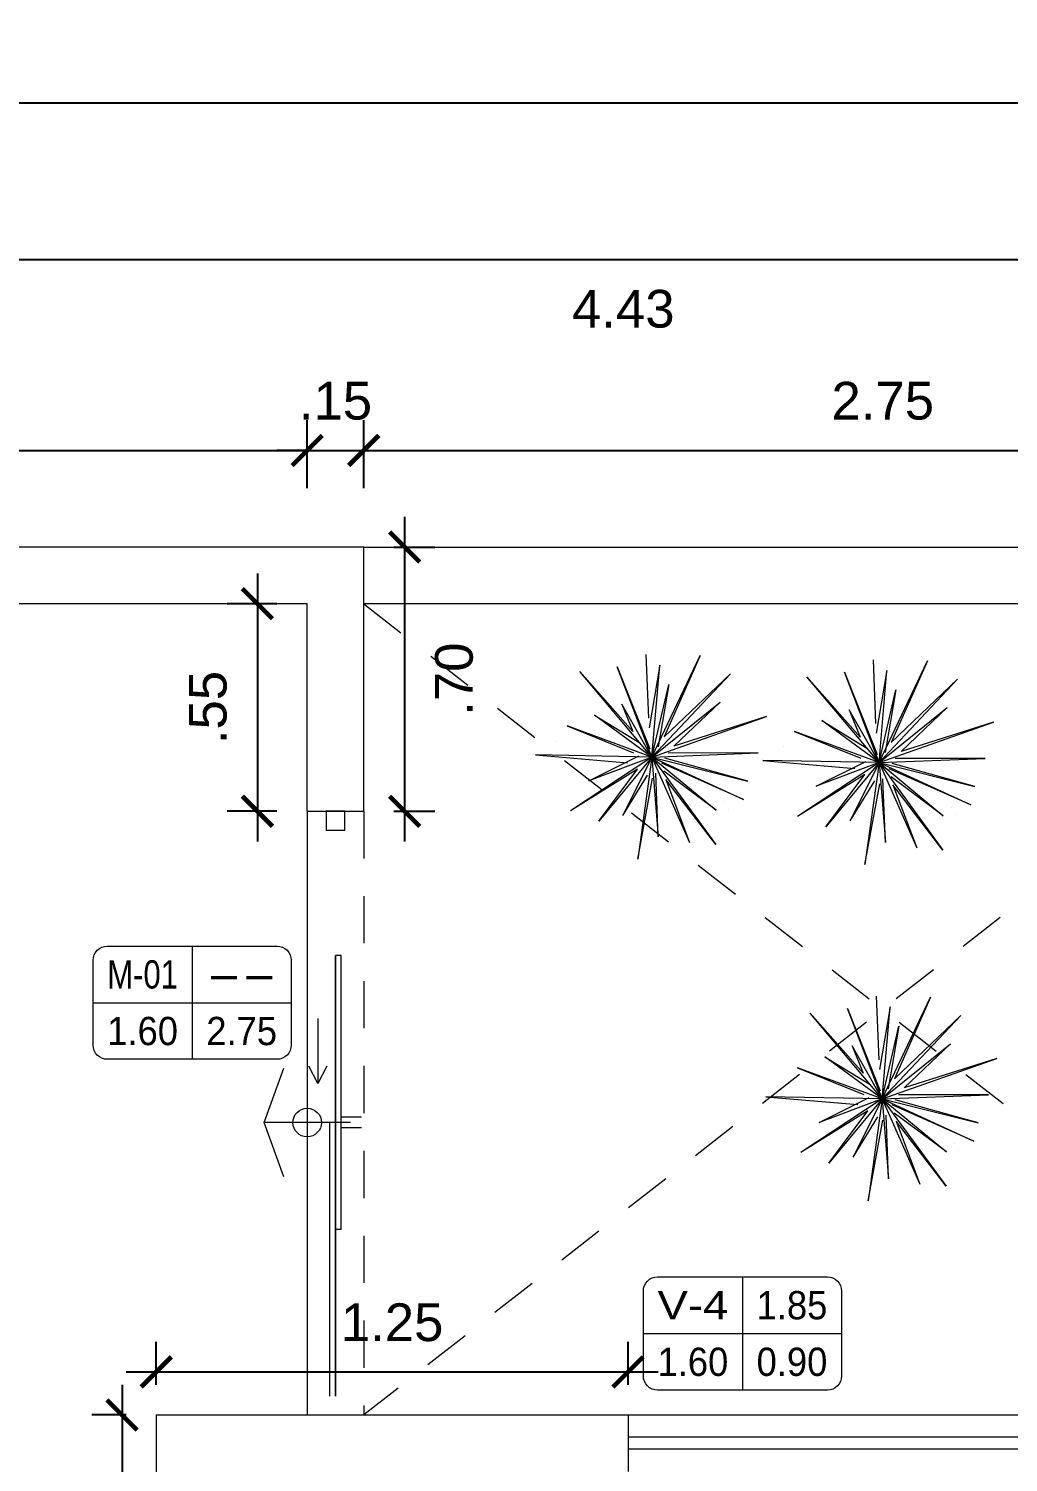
# Model space of a CAD drawing. Header units: millimetres. Extents: x -59 to 123, y 54 to 155.
# Drawn here: x -50.044 to -47.448, y 148.107 to 151.906 of the extents above; entities that cross this region are included whole.
import ezdxf
from ezdxf.enums import TextEntityAlignment as Align

# ---------------------------------------------------------------- set-up
doc = ezdxf.new("R2010")
doc.units = ezdxf.units.MM
doc.linetypes.add('CONTINUA', pattern=[0])
doc.linetypes.add('HIDDEN2', pattern=[0.1875, 0.125, -0.0625])
doc.layers.get('0').update_dxf_attribs({"lineweight": 9})
doc.layers.get('Defpoints').update_dxf_attribs({"lineweight": 0})
doc.layers.add('A-COT', color=8, linetype='Continuous')
doc.layers.add('A-PROY', color=8, linetype='HIDDEN2')
for name, color, linetype, lineweight in [('arboles', 94, 'Continuous', 9), ('murobajo', 7, 'Continuous', 30), ('MUROS', 7, 'Continuous', 80), ('TEXTOS', 3, 'Continuous', 0), ('VENTANA BAJA', 150, 'Continuous', 20), ('VENTANAS', 7, 'Continuous', 0), ('VIDRIO', 7, 'Continuous', 5)]:
    doc.layers.add(name, color=color, linetype=linetype, lineweight=lineweight)
doc.styles.add('ARIAL', font='arial.ttf')
doc.styles.add('S', font='romand.shx')
doc.styles.add('style1', font='arial.ttf', dxfattribs={"height": 0.1})
doc.dimstyles.new('luis1', dxfattribs={"dimtxt": 0.1, "dimasz": 0.08, "dimexe": 0.08, "dimexo": 0.08, "dimgap": 0.08, "dimtad": 2, "dimzin": 4, "dimdsep": 46, "dimtxsty": 'style1', "dimblk": 'ARCHTICK', "dimcen": 2, "dimdle": 0.08, "dimclrd": 256, "dimclre": 256, "dimclrt": 256, "dimadec": 0, "dimazin": 1, "dimtfac": 1, "dimtix": 1, "dimtmove": 0, "dimatfit": 3, "dimfxl": 1, "dimtolj": 1, "dimarcsym": 0})

# ---------------------------------------------------------------- blocks, each defined once
blk = doc.blocks.new('CUADROVANOS3')
blk.add_lwpolyline([(-0.2625, -0.1125), (-0.2625, 0.1125, -0.414214), (-0.225, 0.15), (0.225, 0.15, -0.414214), (0.2625, 0.1125), (0.2625, -0.1125, -0.414214), (0.225, -0.15), (-0.225, -0.15, -0.414214)], format="xyb", close=True)
for points in [[(0, 0.15), (0, -0.15)], [(-0.2625, 0), (0.2625, 0)]]:
    blk.add_lwpolyline(points)
at = {"layer": 'TEXTOS', "style": 'S', "flags": 8}
for tag, width, p, p2 in [('CODIGO', 1.029412, (-0.225, 0.0375), (-0.0375, 0.0375)), ('ALFEIZAR', 0.739437, (0.0375, 0.0375), (0.225, 0.0375)), ('ANCHO', 0.772059, (-0.225, -0.1125), (-0.0375, -0.1125)), ('ALTO', 0.772059, (0.0375, -0.1125), (0.225, -0.1125))]:
    blk.add_attdef(tag, text='', height=0.075, dxfattribs=dict(at, width=width)).set_placement(p, p2, align=Align.FIT)
blk = doc.blocks.new('A$C45F17A5E')
at = {"color": 250, "lineweight": 0}
for p, q in [((0.1297, 0.2585), (0.1297, 0.2031)), ((0.1439, 0.2288), (0.1439, 0)), ((0.1582, 0.2585), (0.1582, 0.2031))]:
    blk.add_line(p, q, dxfattribs=at)
blk.add_lwpolyline([(0.2879, 0.0523), (0.1439, 0), (0, 0.0523)], dxfattribs=at)
blk.add_circle((0.1439, 0.1144), 0.0379, dxfattribs=at)
blk = doc.blocks.new('DWW')
at = {"layer": 'arboles', "color": 251}
for p, q in [((303.8119, 165.1333), (303.8053, 165.3022)), ((303.8411, 165.2739), (303.8128, 165.108)), ((303.8202, 165.0302), (303.9485, 165.2997)), ((303.8202, 165.0302), (303.8411, 165.2739)), ((303.9485, 165.2997), (303.8528, 165.0835)), ((303.8202, 165.0302), (303.6293, 165.257)), ((303.6293, 165.257), (303.7699, 165.0977)), ((303.8202, 165.0302), (303.7285, 165.2695)), ((303.7285, 165.2695), (303.815, 165.0517)), ((303.8202, 165.0302), (304.0285, 165.2508)), ((303.8528, 165.0835), (304.0285, 165.2508)), ((303.8202, 165.0302), (303.8648, 165.2228)), ((303.8648, 165.2228), (303.8365, 165.0569)), ((303.9866, 165.2265), (303.9866, 165.2265)), ((303.9973, 165.207), (303.9973, 165.207)), ((303.8202, 165.0302), (303.741, 165.1703)), ((303.741, 165.1703), (303.7699, 165.0977)), ((303.8202, 165.0302), (304.001, 165.176)), ((304.001, 165.176), (303.8785, 165.0594)), ((303.8202, 165.0302), (303.6684, 165.1415)), ((303.6684, 165.1415), (303.7883, 165.068)), ((303.6794, 165.1474), (303.6794, 165.1474)), ((303.6901, 165.1279), (303.6901, 165.1279)), ((303.8202, 165.0302), (304.1239, 165.1373)), ((303.8733, 165.1506), (303.8733, 165.1506)), ((304.1239, 165.1373), (303.8785, 165.0594)), ((303.8202, 165.0302), (303.5958, 165.1126)), ((303.5958, 165.1126), (303.772, 165.0414)), ((303.5661, 165.0715), (303.5661, 165.0715)), ((303.8202, 165.0302), (303.512, 165.0357)), ((303.512, 165.0357), (303.7557, 165.0147)), ((303.8202, 165.0302), (303.6045, 164.8875)), ((303.6534, 164.9674), (303.7854, 165.0332)), ((303.8202, 165.0302), (303.6534, 164.9674)), ((303.8202, 165.0302), (303.6793, 164.86)), ((303.8202, 165.0302), (303.7437, 164.8755)), ((303.8202, 165.0302), (303.7829, 164.7599)), ((303.8202, 165.0302), (304.1016, 165.0411)), ((303.8202, 165.0302), (304.0742, 164.9663)), ((303.8202, 165.0302), (303.9896, 164.7982)), ((303.8202, 165.0302), (304.063, 164.9181)), ((303.8202, 165.0302), (303.9904, 164.8893)), ((303.8202, 165.0302), (303.837, 164.8184)), ((303.8202, 165.0302), (303.92, 164.8042)), ((304.063, 164.9181), (303.8468, 165.0139)), ((304.0742, 164.9663), (303.855, 165.0272)), ((304.1016, 165.0411), (303.8631, 165.0405)), ((303.7824, 164.9984), (303.6045, 164.8875)), ((303.6793, 164.86), (303.7824, 164.9984)), ((303.7437, 164.8755), (303.809, 164.9821)), ((303.7829, 164.7599), (303.8223, 164.9739)), ((303.837, 164.8184), (303.8305, 164.9872)), ((303.9904, 164.8893), (303.852, 164.9924)), ((303.9896, 164.7982), (303.8571, 164.9709)), ((303.8571, 164.9709), (303.92, 164.8042)), ((304.0117, 164.9116), (304.0117, 164.9116)), ((303.6045, 164.8875), (303.6045, 164.8875)), ((304.0225, 164.892), (304.0225, 164.892)), ((303.8984, 164.8357), (303.8984, 164.8357))]:
    blk.add_line(p, q, dxfattribs=at)
blk = doc.blocks.new('_ArchTick')
at = {"color": 0, "linetype": 'ByBlock', "const_width": 0.15}
blk.add_lwpolyline([(-0.5, -0.5), (0.5, 0.5)], dxfattribs=at)
blk = doc.blocks.new('*D167')
at = {"layer": 'A-COT', "linetype": 'Continuous', "lineweight": -2, "transparency": 16777216}
for p, q in [((-54.7556, 151.6095), (-54.7556, 151.7895)), ((-46.2556, 151.6095), (-46.2556, 151.7895)), ((-54.8356, 151.7095), (-46.1756, 151.7095))]:
    blk.add_line(p, q, dxfattribs=at)
at = {"layer": 'Defpoints', "color": 0, "linetype": 'CONTINUA', "transparency": 16777216}
for p in [(-46.2556, 151.7095), (-54.7556, 150.5323), (-46.2556, 150.5323)]:
    blk.add_point(p, dxfattribs=at)
at = {"layer": 'A-COT', "linetype": 'CONTINUA', "lineweight": -2, "transparency": 16777216, "xscale": 0.08, "yscale": 0.08, "zscale": 0.08, "rotation": 180}
blk.add_blockref('_ArchTick', (-54.7556, 151.7095), dxfattribs=at)
at = {"layer": 'A-COT', "linetype": 'CONTINUA', "lineweight": -2, "transparency": 16777216, "xscale": 0.08, "yscale": 0.08, "zscale": 0.08}
blk.add_blockref('_ArchTick', (-46.2556, 151.7095), dxfattribs=at)
at = {"layer": 'A-COT', "linetype": 'CONTINUA', "lineweight": 5, "transparency": 16777216, "insert": (-50.5056, 151.8406), "char_height": 0.1, "attachment_point": 5, "style": 'style1'}
blk.add_mtext('\\A1;8.50', dxfattribs=at)
blk = doc.blocks.new('*D192')
at = {"layer": 'A-COT', "linetype": 'Continuous', "lineweight": -2, "transparency": 16777216}
for p, q in [((-54.6056, 150.6886), (-54.6056, 150.8686)), ((-49.3056, 150.6886), (-49.3056, 150.8686)), ((-54.6856, 150.7886), (-49.2256, 150.7886))]:
    blk.add_line(p, q, dxfattribs=at)
at = {"layer": 'Defpoints', "color": 0, "linetype": 'CONTINUA', "transparency": 16777216}
for p in [(-49.3056, 150.7886), (-54.6056, 150.3823), (-49.3056, 150.3823)]:
    blk.add_point(p, dxfattribs=at)
at = {"layer": 'A-COT', "linetype": 'CONTINUA', "lineweight": -2, "transparency": 16777216, "xscale": 0.08, "yscale": 0.08, "zscale": 0.08, "rotation": 180}
blk.add_blockref('_ArchTick', (-54.6056, 150.7886), dxfattribs=at)
at = {"layer": 'A-COT', "linetype": 'CONTINUA', "lineweight": -2, "transparency": 16777216, "xscale": 0.08, "yscale": 0.08, "zscale": 0.08}
blk.add_blockref('_ArchTick', (-49.3056, 150.7886), dxfattribs=at)
at = {"layer": 'A-COT', "linetype": 'CONTINUA', "lineweight": 5, "transparency": 16777216, "insert": (-51.9556, 150.9197), "char_height": 0.1, "attachment_point": 5, "style": 'style1'}
blk.add_mtext('\\A1;5.30', dxfattribs=at)
blk = doc.blocks.new('*D193')
at = {"layer": 'A-COT', "linetype": 'Continuous', "lineweight": -2, "transparency": 16777216}
for p, q in [((-49.3056, 150.6886), (-49.3056, 150.8686)), ((-49.1556, 150.6886), (-49.1556, 150.8686)), ((-49.3056, 150.7886), (-49.3856, 150.7886)), ((-49.3056, 150.7886), (-49.1556, 150.7886)), ((-49.1556, 150.7886), (-49.0756, 150.7886))]:
    blk.add_line(p, q, dxfattribs=at)
at = {"layer": 'Defpoints', "color": 0, "linetype": 'CONTINUA', "transparency": 16777216}
for p in [(-49.1556, 150.7886), (-49.1556, 150.5323), (-49.3056, 150.3823)]:
    blk.add_point(p, dxfattribs=at)
at = {"layer": 'A-COT', "linetype": 'CONTINUA', "lineweight": -2, "transparency": 16777216, "xscale": 0.08, "yscale": 0.08, "zscale": 0.08}
blk.add_blockref('_ArchTick', (-49.3056, 150.7886), dxfattribs=at)
at = {"layer": 'A-COT', "linetype": 'CONTINUA', "lineweight": -2, "transparency": 16777216, "xscale": 0.08, "yscale": 0.08, "zscale": 0.08, "rotation": 180}
blk.add_blockref('_ArchTick', (-49.1556, 150.7886), dxfattribs=at)
at = {"layer": 'A-COT', "linetype": 'CONTINUA', "lineweight": 5, "transparency": 16777216, "insert": (-49.2306, 150.9196), "char_height": 0.1, "attachment_point": 5, "style": 'style1'}
blk.add_mtext('\\A1;.15', dxfattribs=at)
blk = doc.blocks.new('*D194')
at = {"layer": 'A-COT', "linetype": 'Continuous', "lineweight": -2, "transparency": 16777216}
for p, q in [((-49.1556, 150.6886), (-49.1556, 150.8686)), ((-46.4056, 150.6886), (-46.4056, 150.8686)), ((-49.2356, 150.7886), (-46.3256, 150.7886))]:
    blk.add_line(p, q, dxfattribs=at)
at = {"layer": 'Defpoints', "color": 0, "linetype": 'CONTINUA', "transparency": 16777216}
for p in [(-46.4056, 150.7886), (-49.1556, 150.5323), (-46.4056, 150.3823)]:
    blk.add_point(p, dxfattribs=at)
at = {"layer": 'A-COT', "linetype": 'CONTINUA', "lineweight": -2, "transparency": 16777216, "xscale": 0.08, "yscale": 0.08, "zscale": 0.08, "rotation": 180}
blk.add_blockref('_ArchTick', (-49.1556, 150.7886), dxfattribs=at)
at = {"layer": 'A-COT', "linetype": 'CONTINUA', "lineweight": -2, "transparency": 16777216, "xscale": 0.08, "yscale": 0.08, "zscale": 0.08}
blk.add_blockref('_ArchTick', (-46.4056, 150.7886), dxfattribs=at)
at = {"layer": 'A-COT', "linetype": 'CONTINUA', "lineweight": 5, "transparency": 16777216, "insert": (-47.7806, 150.9196), "char_height": 0.1, "attachment_point": 5, "style": 'style1'}
blk.add_mtext('\\A1;2.75', dxfattribs=at)
blk = doc.blocks.new('*D221')
at = {"layer": 'A-COT', "linetype": 'Continuous', "lineweight": -2, "transparency": 16777216}
for p, q in [((-49.4375, 150.4623), (-49.4375, 149.7523)), ((-49.3856, 150.3823), (-49.5175, 150.3823)), ((-49.3856, 149.8323), (-49.5175, 149.8323))]:
    blk.add_line(p, q, dxfattribs=at)
at = {"layer": 'Defpoints', "color": 0, "linetype": 'CONTINUA', "transparency": 16777216}
for p in [(-49.3056, 150.3823), (-49.4375, 149.8323), (-49.3056, 149.8323)]:
    blk.add_point(p, dxfattribs=at)
at = {"layer": 'A-COT', "linetype": 'CONTINUA', "lineweight": -2, "transparency": 16777216, "xscale": 0.08, "yscale": 0.08, "zscale": 0.08}
for p, rotation in [((-49.4375, 150.3823), 90), ((-49.4375, 149.8323), 270)]:
    blk.add_blockref('_ArchTick', p, dxfattribs=dict(at, rotation=rotation))
at = {"layer": 'A-COT', "linetype": 'CONTINUA', "lineweight": 5, "transparency": 16777216, "insert": (-49.5684, 150.1073), "char_height": 0.1, "attachment_point": 5, "rotation": 90, "style": 'style1'}
blk.add_mtext('\\A1;.55', dxfattribs=at)
blk = doc.blocks.new('*D222')
at = {"layer": 'A-COT', "linetype": 'Continuous', "lineweight": -2, "transparency": 16777216}
for p, q in [((-49.0473, 149.7523), (-49.0473, 150.6123)), ((-49.0756, 150.5323), (-48.9673, 150.5323)), ((-49.0756, 149.8323), (-48.9673, 149.8323))]:
    blk.add_line(p, q, dxfattribs=at)
at = {"layer": 'Defpoints', "color": 0, "linetype": 'CONTINUA', "transparency": 16777216}
for p in [(-49.1556, 150.5323), (-49.0473, 150.5323), (-49.1556, 149.8323)]:
    blk.add_point(p, dxfattribs=at)
at = {"layer": 'A-COT', "linetype": 'CONTINUA', "lineweight": -2, "transparency": 16777216, "xscale": 0.08, "yscale": 0.08, "zscale": 0.08}
for p, rotation in [((-49.0473, 150.5323), 90), ((-49.0473, 149.8323), 270)]:
    blk.add_blockref('_ArchTick', p, dxfattribs=dict(at, rotation=rotation))
at = {"layer": 'A-COT', "linetype": 'CONTINUA', "lineweight": 5, "transparency": 16777216, "insert": (-48.9162, 150.1823), "char_height": 0.1, "attachment_point": 5, "rotation": 90, "style": 'style1'}
blk.add_mtext('\\A1;.70', dxfattribs=at)
blk = doc.blocks.new('*D223')
at = {"layer": 'A-COT', "linetype": 'Continuous', "lineweight": -2, "transparency": 16777216}
for p, q in [((-49.7056, 148.3123), (-49.7056, 148.4263)), ((-48.4556, 148.3123), (-48.4556, 148.4263)), ((-49.7856, 148.3463), (-48.3756, 148.3463))]:
    blk.add_line(p, q, dxfattribs=at)
at = {"layer": 'Defpoints', "color": 0, "linetype": 'CONTINUA', "transparency": 16777216}
for p in [(-48.4556, 148.3463), (-49.7056, 148.2323), (-48.4556, 148.2323)]:
    blk.add_point(p, dxfattribs=at)
at = {"layer": 'A-COT', "linetype": 'CONTINUA', "lineweight": -2, "transparency": 16777216, "xscale": 0.08, "yscale": 0.08, "zscale": 0.08, "rotation": 180}
blk.add_blockref('_ArchTick', (-49.7056, 148.3463), dxfattribs=at)
at = {"layer": 'A-COT', "linetype": 'CONTINUA', "lineweight": -2, "transparency": 16777216, "xscale": 0.08, "yscale": 0.08, "zscale": 0.08}
blk.add_blockref('_ArchTick', (-48.4556, 148.3463), dxfattribs=at)
at = {"layer": 'A-COT', "linetype": 'CONTINUA', "lineweight": 5, "transparency": 16777216, "insert": (-49.0806, 148.4774), "char_height": 0.1, "attachment_point": 5, "style": 'style1'}
blk.add_mtext('\\A1;1.25', dxfattribs=at)
blk = doc.blocks.new('*D228')
at = {"layer": 'A-COT', "linetype": 'Continuous', "lineweight": -2, "transparency": 16777216}
for p, q in [((-49.7962, 148.3123), (-49.7962, 146.0773)), ((-49.7856, 148.2323), (-49.8762, 148.2323)), ((-49.7856, 146.1573), (-49.8762, 146.1573))]:
    blk.add_line(p, q, dxfattribs=at)
at = {"layer": 'Defpoints', "color": 0, "linetype": 'CONTINUA', "transparency": 16777216}
for p in [(-49.7056, 148.2323), (-49.7962, 146.1573), (-49.7056, 146.1573)]:
    blk.add_point(p, dxfattribs=at)
at = {"layer": 'A-COT', "linetype": 'CONTINUA', "lineweight": -2, "transparency": 16777216, "xscale": 0.08, "yscale": 0.08, "zscale": 0.08}
for p, rotation in [((-49.7962, 148.2323), 90), ((-49.7962, 146.1573), 270)]:
    blk.add_blockref('_ArchTick', p, dxfattribs=dict(at, rotation=rotation))
at = {"layer": 'A-COT', "linetype": 'CONTINUA', "lineweight": 5, "transparency": 16777216, "insert": (-49.9273, 147.1948), "char_height": 0.1, "attachment_point": 5, "rotation": 90, "style": 'style1'}
blk.add_mtext('\\A1;2.08', dxfattribs=at)
blk = doc.blocks.new('*D1211')
at = {"layer": 'A-COT', "linetype": 'Continuous', "lineweight": -2, "transparency": 16777216}
for p, q in [((-46.2556, 151.2943), (-46.2556, 151.3743)), ((-50.6806, 151.3537), (-50.6806, 151.2143)), ((-50.7606, 151.2943), (-46.1756, 151.2943))]:
    blk.add_line(p, q, dxfattribs=at)
at = {"layer": 'Defpoints', "color": 0, "linetype": 'CONTINUA', "transparency": 16777216}
for p in [(-50.6806, 151.4337), (-46.2556, 151.2943), (-46.2556, 151.2943)]:
    blk.add_point(p, dxfattribs=at)
at = {"layer": 'A-COT', "linetype": 'CONTINUA', "lineweight": -2, "transparency": 16777216, "xscale": 0.08, "yscale": 0.08, "zscale": 0.08, "rotation": 180}
blk.add_blockref('_ArchTick', (-50.6806, 151.2943), dxfattribs=at)
at = {"layer": 'A-COT', "linetype": 'CONTINUA', "lineweight": -2, "transparency": 16777216, "xscale": 0.08, "yscale": 0.08, "zscale": 0.08}
blk.add_blockref('_ArchTick', (-46.2556, 151.2943), dxfattribs=at)
at = {"layer": 'A-COT', "linetype": 'CONTINUA', "lineweight": 5, "transparency": 16777216, "insert": (-48.4681, 151.1633), "char_height": 0.1, "attachment_point": 5, "style": 'style1'}
blk.add_mtext('\\A1;4.43', dxfattribs=at)

msp = doc.modelspace()

# ---------------------------------------------------------------- linework, layer by layer
at = {"lineweight": 5}
msp.add_line((-49.3056, 149.8323), (-49.3056, 148.2323), dxfattribs=at)
for points in [[(-49.2773, 149.2834), (-49.2773, 149.1111)], [(-49.2536, 149.157), (-49.2773, 149.1111), (-49.3009, 149.157)]]:
    msp.add_lwpolyline(points, dxfattribs=at)
at = {"layer": 'A-PROY', "lineweight": 5}
for p, q in [((-49.1556, 150.3823), (-46.4056, 148.2323)), ((-46.4056, 150.3823), (-49.1556, 148.2323)), ((-49.1556, 149.8323), (-49.1556, 148.2323))]:
    msp.add_line(p, q, dxfattribs=at)
at = {"layer": 'murobajo', "lineweight": 5}
for p, q in [((-49.1556, 150.5323), (-46.2556, 150.5323)), ((-46.4056, 150.3823), (-49.1556, 150.3823)), ((-48.4556, 148.2323), (-46.8556, 148.2323))]:
    msp.add_line(p, q, dxfattribs=at)
at = {"layer": 'MUROS', "lineweight": 5}
for p, q in [((-49.1556, 150.5323), (-54.7556, 150.5323)), ((-49.1556, 149.8323), (-49.1556, 150.5323)), ((-49.3056, 150.3823), (-54.6056, 150.3823)), ((-49.3056, 149.8323), (-49.3056, 150.3823)), ((-49.3056, 149.8323), (-49.1556, 149.8323)), ((-49.7056, 148.2323), (-49.7056, 146.1573)), ((-49.7056, 148.2323), (-48.4556, 148.2323)), ((-48.4556, 148.2323), (-48.4556, 148.0823))]:
    msp.add_line(p, q, dxfattribs=at)
at = {"layer": 'VENTANA BAJA', "lineweight": 5}
for p, q in [((-48.4556, 148.1748), (-46.8556, 148.1748)), ((-48.4556, 148.1423), (-46.8556, 148.1423))]:
    msp.add_line(p, q, dxfattribs=at)
at = {"layer": 'VENTANAS', "lineweight": 5, "ltscale": 0.25}
msp.add_lwpolyline([(-49.2056, 149.8323), (-49.2556, 149.8323), (-49.2556, 149.7823), (-49.2056, 149.7823)], close=True, dxfattribs=at)
at = {"layer": 'VIDRIO', "lineweight": 5}
for p, q in [((-49.2306, 148.2823), (-49.2306, 149.4501)), ((-49.2156, 149.4501), (-49.2306, 149.4501)), ((-49.2306, 149.4501), (-49.2306, 148.2823)), ((-49.2156, 148.7251), (-49.2156, 149.4501)), ((-49.2456, 148.2823), (-49.2456, 149.0073)), ((-49.2306, 149.0073), (-49.2456, 149.0073)), ((-49.2306, 148.7251), (-49.2156, 148.7251))]:
    msp.add_line(p, q, dxfattribs=at)

# ---------------------------------------------------------------- block references
at = {"lineweight": 5, "rotation": 270}
msp.add_blockref('A$C45F17A5E', (-49.42, 149.1512), dxfattribs=at)
at = {"layer": 'arboles', "lineweight": 5}
for p in [(-352.2126, -15.0543), (-351.6107, -15.0688), (-351.6024, -15.9599)]:
    msp.add_blockref('DWW', p, dxfattribs=at)
at = {"layer": 'VIDRIO', "lineweight": 5, "ltscale": 0.25}
ref = msp.add_blockref('CUADROVANOS3', (-49.6104, 149.3249), dxfattribs=at)
ref.add_attrib('CODIGO', 'M-01', dxfattribs={"layer": 'TEXTOS', "color": 2, "height": 0.075, "style": 'ARIAL', "width": 0.785469, "flags": 8}).set_placement((-49.8354, 149.3624), (-49.6479, 149.3624), align=Align.FIT)
ref.add_attrib('ALTO', '2.75', dxfattribs={"layer": 'TEXTOS', "color": 2, "height": 0.075, "style": 'ARIAL', "width": 0.919468, "flags": 8}).set_placement((-49.5729, 149.2124), (-49.3854, 149.2124), align=Align.FIT)
ref.add_attrib('ANCHO', '1.60', dxfattribs={"layer": 'TEXTOS', "color": 2, "height": 0.075, "style": 'ARIAL', "width": 0.919468, "flags": 8}).set_placement((-49.8354, 149.2124), (-49.6479, 149.2124), align=Align.FIT)
ref.add_attrib('ALFEIZAR', '--', dxfattribs={"layer": 'TEXTOS', "color": 2, "height": 0.075, "style": 'ARIAL', "width": 2.68695, "flags": 8}).set_placement((-49.5729, 149.3624), (-49.3854, 149.3624), align=Align.FIT)
ref = msp.add_blockref('CUADROVANOS3', (-48.1524, 148.4483), dxfattribs=at)
ref.add_attrib('CODIGO', 'V-4', dxfattribs={"layer": 'TEXTOS', "color": 2, "height": 0.075, "style": 'ARIAL', "width": 1.149984, "flags": 8}).set_placement((-48.3774, 148.4858), (-48.1899, 148.4858), align=Align.FIT)
ref.add_attrib('ALTO', '0.90', dxfattribs={"layer": 'TEXTOS', "color": 2, "height": 0.075, "style": 'ARIAL', "width": 0.919468, "flags": 8}).set_placement((-48.1149, 148.3358), (-47.9274, 148.3358), align=Align.FIT)
ref.add_attrib('ANCHO', '1.60', dxfattribs={"layer": 'TEXTOS', "color": 2, "height": 0.075, "style": 'ARIAL', "width": 0.919468, "flags": 8}).set_placement((-48.3774, 148.3358), (-48.1899, 148.3358), align=Align.FIT)
ref.add_attrib('ALFEIZAR', '1.85', dxfattribs={"layer": 'TEXTOS', "color": 2, "height": 0.075, "style": 'ARIAL', "width": 0.919468, "flags": 8}).set_placement((-48.1149, 148.4858), (-47.9274, 148.4858), align=Align.FIT)

# ---------------------------------------------------------------- dimensions: what is measured, and where the dimension line sits
at = {"layer": 'A-COT', "linetype": 'CONTINUA', "lineweight": 5}
for base, p1, p2, override, picture, middle in [((-46.2556, 151.7095), (-54.7556, 150.5323), (-46.2556, 150.5323), {"dimfxl": 0.1, "dimfxlon": 1, "dimarcsym": 2}, '*D167', (-50.5056, 151.8406)), ((-46.25557187, 151.29434811), (-50.68057188, 151.43369093), (-46.25557187, 151.29434811), {"dimtmove": 1, "dimfxl": 0.18, "dimfxlon": 1, "dimarcsym": 2}, '*D1211', (-48.46807188, 151.1632567)), ((-49.3056, 150.7886), (-54.6056, 150.3823), (-49.3056, 150.3823), {"dimtmove": 1, "dimfxl": 0.1, "dimfxlon": 1, "dimarcsym": 2}, '*D192', (-51.9556, 150.9197)), ((-49.1556, 150.7886), (-49.3056, 150.3823), (-49.1556, 150.5323), {"dimtmove": 1, "dimfxl": 0.1, "dimfxlon": 1, "dimarcsym": 2}, '*D193', (-49.2306, 150.9196)), ((-46.4056, 150.7886), (-49.1556, 150.5323), (-46.4056, 150.3823), {"dimtmove": 1, "dimfxl": 0.1, "dimfxlon": 1, "dimarcsym": 2}, '*D194', (-47.7806, 150.9196)), ((-48.4556, 148.3463), (-49.7056, 148.2323), (-48.4556, 148.2323), {"dimfxl": 0.1, "dimfxlon": 1, "dimarcsym": 2}, '*D223', (-49.0806, 148.4774))]:
    dim = msp.add_linear_dim(base=base, p1=p1, p2=p2, dimstyle='luis1', override=override, dxfattribs=at)
    dim.commit()
    dim.dimension.update_dxf_attribs({"geometry": picture, "text_midpoint": middle})
for base, p1, p2, picture, middle in [((-49.0473, 150.5323), (-49.1556, 149.8323), (-49.1556, 150.5323), '*D222', (-48.9162, 150.1823)), ((-49.4375, 149.8323), (-49.3056, 150.3823), (-49.3056, 149.8323), '*D221', (-49.5684, 150.1073)), ((-49.79623007, 146.15728083), (-49.70557188, 148.23228084), (-49.70557188, 146.15728083), '*D228', (-49.92728737, 147.19478083))]:
    dim = msp.add_linear_dim(base=base, p1=p1, p2=p2, angle=90, dimstyle='luis1', override={"dimfxl": 0.1, "dimfxlon": 1, "dimarcsym": 2}, dxfattribs=at)
    dim.commit()
    dim.dimension.update_dxf_attribs({"geometry": picture, "text_midpoint": middle})

doc.saveas('drawing.dxf')
